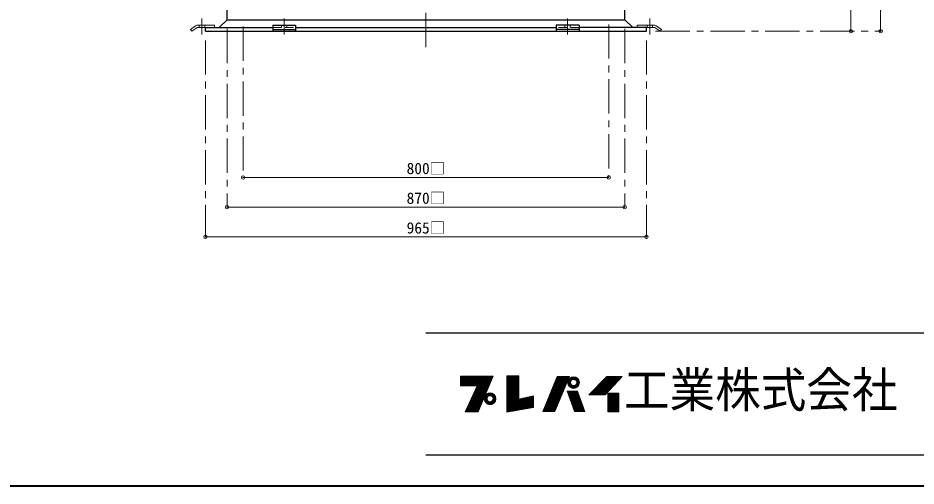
# Model space of a CAD drawing. Units: millimetres at full size, sheet at 1:15; details may follow other scales. Extents: x -3127 to 2948, y -2102 to 2112.
# Drawn here: x -982 to 983, y -2102 to -1078 of the extents above; entities that cross this region are included whole.
import ezdxf
from ezdxf.enums import TextEntityAlignment as Align

# ---------------------------------------------------------------- set-up
doc = ezdxf.new("R2010")
doc.units = ezdxf.units.MM
doc.header["$LTSCALE"] = 15
doc.header["$PDMODE"] = 32
doc.header["$PDSIZE"] = 7.5
doc.linetypes.add('CHAIN1', pattern=[8, 5, -1, 1, -1])
doc.linetypes.add('DASHED1', pattern=[1.8, 1.2, -0.6])
doc.layers.add('0-0_ﾚｲﾔ1', color=7, linetype='Continuous', lineweight=18)
doc.styles.add('ＭＳ ゴシック', font='')
doc.styles.get('ＭＳ ゴシック').set_extended_font_data('MS Gothic')

msp = doc.modelspace()

# ---------------------------------------------------------------- linework, layer by layer
at = {"layer": '0-0_ﾚｲﾔ1', "color": 4, "linetype": 'CHAIN1', "lineweight": 9}
for p, q in [((-89.08, -1142.5), (-89.08, 72.5)), ((-579.08, -1079.5), (-579.08, -1114.5)), ((-399.08, -1079.5), (-399.08, -1114.5)), ((220.92, -1079.5), (220.92, -1114.5)), ((400.92, -1079.5), (400.92, -1114.5)), ((-489.08, -1097.5), (-489.08, -1427.5)), ((310.92, -1092.5), (310.92, -1427.5)), ((-524.08, -1102.5), (-524.08, -1492.5)), ((345.92, -1102.5), (345.92, -1492.5)), ((413.42, -1107.5), (905.92, -1107.5)), ((-571.58, -1127.5), (-571.58, -1557.5)), ((393.42, -1127.5), (393.42, -1557.5))]:
    msp.add_line(p, q, dxfattribs=at)
at = {"layer": '0-0_ﾚｲﾔ1', "color": 4, "lineweight": 9}
for p, q in [((905.92, -142.5), (905.92, -1107.5)), ((840.92, -1107.5), (840.92, -227.5)), ((310.92, -1427.5), (-489.08, -1427.5)), ((345.92, -1492.5), (-524.08, -1492.5)), ((393.42, -1557.5), (-571.58, -1557.5))]:
    msp.add_line(p, q, dxfattribs=at)
at = {"layer": '0-0_ﾚｲﾔ1', "color": 5, "lineweight": 25}
for p, q in [((345.99, -1082.5), (336.8, -267.5)), ((-524.15, -1082.5), (-516, -360)), ((-571.58, -1107.5), (-571.58, -1099.5)), ((-571.58, -1099.5), (-424.08, -1099.5)), ((-524.08, -1082.5), (-541.52, -1099.5)), ((-524.08, -1082.5), (345.92, -1082.5)), ((-424.08, -1094.5), (-424.08, -1107.5)), ((-424.08, -1094.5), (-374.08, -1094.5)), ((-374.08, -1094.5), (-374.08, -1107.5)), ((-374.08, -1099.5), (195.92, -1099.5)), ((195.92, -1094.5), (195.92, -1107.5)), ((245.92, -1094.5), (195.92, -1094.5)), ((245.92, -1094.5), (245.92, -1107.5)), ((393.42, -1099.5), (245.92, -1099.5)), ((345.92, -1082.5), (363.36, -1099.5)), ((393.42, -1107.5), (393.42, -1099.5)), ((-571.58, -1107.5), (393.42, -1107.5)), ((-424.08, -1103.39), (-374.08, -1103.39)), ((245.92, -1103.39), (195.92, -1103.39))]:
    msp.add_line(p, q, dxfattribs=at)
at = {"layer": '0-0_ﾚｲﾔ1'}
for p, q in [((-592.87, -1095.39), (-604.37, -1103.39)), ((-590.65, -1099.94), (-601.52, -1107.5)), ((-590.01, -1094.5), (-551.58, -1094.5)), ((-589.23, -1099.5), (-571.58, -1099.5)), ((-551.58, -1099.5), (-551.58, -1094.5)), ((373.42, -1099.5), (373.42, -1094.5)), ((411.85, -1094.5), (373.42, -1094.5)), ((411.07, -1099.5), (393.42, -1099.5)), ((412.5, -1099.94), (423.36, -1107.5)), ((414.71, -1095.39), (426.21, -1103.39)), ((-604.37, -1103.39), (-601.52, -1107.5)), ((426.21, -1103.39), (423.36, -1107.5)), ((-13.44, -1862.79), (57.68, -1862.79)), ((-13.44, -1863.42), (57.42, -1863.42)), ((-13.44, -1864.37), (57.03, -1864.37)), ((-13.44, -1865.31), (56.64, -1865.31)), ((-13.44, -1866.26), (56.24, -1866.26)), ((25.62, -1940.28), (58.07, -1861.85)), ((87.99, -1861.53), (87.99, -1941.23)), ((114.14, -1861.53), (87.99, -1861.53)), ((87.99, -1862.79), (114.14, -1862.79)), ((87.99, -1863.42), (114.14, -1863.42)), ((87.99, -1864.37), (114.14, -1864.37)), ((87.99, -1865.31), (114.14, -1865.31)), ((87.99, -1866.26), (114.14, -1866.26)), ((197.93, -1863.11), (166.43, -1939.65)), ((193.2, -1939.65), (225.02, -1863.11)), ((196.63, -1866.26), (223.71, -1866.26)), ((197.02, -1865.31), (224.07, -1865.31)), ((197.41, -1864.37), (224.5, -1864.37)), ((197.93, -1863.11), (225.02, -1863.11)), ((226.77, -1865.63), (241.54, -1865.63)), ((228.98, -1864.37), (239.32, -1864.37)), ((303.45, -1902.8), (340.31, -1863.11)), ((303.77, -1866.26), (337.38, -1866.26)), ((304.71, -1865.31), (338.26, -1865.31)), ((305.66, -1864.37), (339.14, -1864.37)), ((-13.44, -1867.52), (55.72, -1867.52)), ((55.33, -1868.46), (-13.44, -1868.46)), ((-13.44, -1869.41), (54.94, -1869.41)), ((-13.44, -1870.35), (54.55, -1870.35)), ((-13.44, -1871.3), (54.16, -1871.3)), ((-13.44, -1872.24), (53.77, -1872.24)), ((-13.44, -1872.87), (53.51, -1872.87)), ((-13.44, -1874.13), (52.99, -1874.13)), ((-13.44, -1875.08), (52.6, -1875.08)), ((-13.44, -1876.02), (52.21, -1876.02)), ((-13.44, -1876.97), (51.81, -1876.97)), ((-13.44, -1877.91), (51.42, -1877.91)), ((-13.44, -1878.86), (51.03, -1878.86)), ((-13.44, -1879.8), (50.64, -1879.8)), ((-13.44, -1880.75), (50.25, -1880.75)), ((-13.44, -1881.69), (49.86, -1881.69)), ((23.1, -1882.95), (-13.44, -1882.95)), ((-3.36, -1940.28), (23.1, -1882.95)), ((48.04, -1886.1), (21.65, -1886.1)), ((48.43, -1885.16), (22.09, -1885.16)), ((48.95, -1883.9), (22.67, -1883.9)), ((49.34, -1882.95), (23.1, -1882.95)), ((87.99, -1867.52), (114.14, -1867.52)), ((87.99, -1868.46), (114.14, -1868.46)), ((87.99, -1869.41), (114.14, -1869.41)), ((87.99, -1870.35), (114.14, -1870.35)), ((87.99, -1871.3), (114.14, -1871.3)), ((87.99, -1872.24), (114.14, -1872.24)), ((87.99, -1872.87), (114.14, -1872.87)), ((87.99, -1874.13), (114.14, -1874.13)), ((87.99, -1875.08), (114.14, -1875.08)), ((87.99, -1876.02), (114.14, -1876.02)), ((87.99, -1876.97), (114.14, -1876.97)), ((87.99, -1877.91), (114.14, -1877.91)), ((87.99, -1878.86), (114.14, -1878.86)), ((87.99, -1879.8), (114.14, -1879.8)), ((87.99, -1880.75), (114.14, -1880.75)), ((87.99, -1881.69), (114.14, -1881.69)), ((87.99, -1882.95), (114.14, -1882.95)), ((87.99, -1883.9), (114.14, -1883.9)), ((87.99, -1885.16), (114.14, -1885.16)), ((87.99, -1886.1), (114.14, -1886.1)), ((188.47, -1886.1), (215.46, -1886.1)), ((188.86, -1885.16), (215.85, -1885.16)), ((189.37, -1883.9), (216.38, -1883.9)), ((189.76, -1882.95), (216.77, -1882.95)), ((190.28, -1881.69), (217.29, -1881.69)), ((190.67, -1880.75), (217.69, -1880.75)), ((191.06, -1879.8), (218.08, -1879.8)), ((191.45, -1878.86), (218.47, -1878.86)), ((191.84, -1877.91), (218.87, -1877.91)), ((192.26, -1876.97), (219.26, -1876.97)), ((192.61, -1876.02), (219.65, -1876.02)), ((193, -1875.08), (220.04, -1875.08)), ((193.39, -1874.13), (220.44, -1874.13)), ((193.91, -1872.87), (220.96, -1872.87)), ((194.17, -1872.24), (221.22, -1872.24)), ((194.56, -1871.3), (221.62, -1871.3)), ((194.95, -1870.35), (222.01, -1870.35)), ((195.34, -1869.41), (222.4, -1869.41)), ((195.73, -1868.46), (222.79, -1868.46)), ((196.11, -1867.52), (223.19, -1867.52)), ((221.4, -1876.02), (227.4, -1876.02)), ((221.47, -1874.76), (227.52, -1874.76)), ((221.5, -1877.6), (227.59, -1877.6)), ((221.72, -1873.19), (228.03, -1873.19)), ((221.8, -1879.17), (228.18, -1879.17)), ((222.31, -1871.3), (229.33, -1871.3)), ((222.31, -1880.75), (229.33, -1880.75)), ((222.9, -1870.04), (231.03, -1870.04)), ((223.07, -1882.32), (231.73, -1882.32)), ((223.89, -1868.46), (244.42, -1868.46)), ((224.13, -1883.9), (244.18, -1883.9)), ((224.95, -1867.2), (243.36, -1867.2)), ((225.26, -1885.16), (243.05, -1885.16)), ((245.24, -1882.32), (236.58, -1882.32)), ((245.41, -1870.04), (237.28, -1870.04)), ((246, -1871.3), (238.97, -1871.3)), ((246, -1880.75), (238.97, -1880.75)), ((246.51, -1879.17), (240.12, -1879.17)), ((246.58, -1873.19), (240.28, -1873.19)), ((246.81, -1877.6), (240.72, -1877.6)), ((246.84, -1874.76), (240.79, -1874.76)), ((240.9, -1876.02), (246.9, -1876.02)), ((283.92, -1886.1), (318.96, -1886.1)), ((284.87, -1885.16), (319.83, -1885.16)), ((286.13, -1883.9), (321, -1883.9)), ((287.07, -1882.95), (321.88, -1882.95)), ((288.33, -1881.69), (323.05, -1881.69)), ((289.28, -1880.75), (323.93, -1880.75)), ((290.22, -1879.8), (324.81, -1879.8)), ((291.17, -1878.86), (325.68, -1878.86)), ((292.11, -1877.91), (326.56, -1877.91)), ((293.06, -1876.97), (327.44, -1876.97)), ((294, -1876.02), (328.32, -1876.02)), ((294.95, -1875.08), (329.28, -1875.08)), ((295.89, -1874.13), (330.07, -1874.13)), ((297.15, -1872.87), (331.24, -1872.87)), ((297.78, -1872.24), (331.83, -1872.24)), ((298.73, -1871.3), (332.7, -1871.3)), ((299.67, -1870.35), (333.58, -1870.35)), ((300.62, -1869.41), (334.46, -1869.41)), ((301.56, -1868.46), (335.34, -1868.46)), ((302.51, -1867.52), (336.21, -1867.52)), ((40.09, -1905.32), (12.78, -1905.32)), ((40.61, -1904.06), (13.36, -1904.06)), ((41.26, -1902.48), (14.09, -1902.48)), ((14.67, -1901.22), (41.78, -1901.22)), ((42.43, -1899.65), (15.4, -1899.65)), ((43.08, -1898.07), (16.13, -1898.07)), ((43.61, -1896.81), (16.71, -1896.81)), ((17.43, -1895.24), (44.26, -1895.24)), ((44.78, -1893.98), (18.02, -1893.98)), ((45.3, -1892.72), (18.69, -1892.72)), ((19.32, -1891.14), (45.95, -1891.14)), ((46.47, -1889.88), (19.91, -1889.88)), ((47.12, -1888.31), (20.63, -1888.31)), ((47.51, -1887.36), (21.07, -1887.36)), ((40.37, -1905.32), (49.03, -1905.32)), ((41.19, -1904.06), (61.72, -1904.06)), ((42.56, -1902.48), (60.35, -1902.48)), ((44.07, -1901.22), (58.84, -1901.22)), ((47.06, -1899.65), (55.85, -1899.65)), ((62.54, -1905.32), (53.88, -1905.32)), ((87.99, -1887.36), (114.14, -1887.36)), ((87.99, -1888.31), (114.14, -1888.31)), ((87.99, -1889.88), (114.14, -1889.88)), ((87.99, -1891.14), (114.14, -1891.14)), ((87.99, -1892.72), (114.14, -1892.72)), ((87.99, -1893.98), (114.14, -1893.98)), ((87.99, -1895.24), (114.14, -1895.24)), ((87.99, -1896.81), (114.14, -1896.81)), ((87.99, -1898.07), (114.14, -1898.07)), ((87.99, -1899.65), (114.14, -1899.65)), ((87.99, -1901.22), (114.14, -1901.22)), ((87.99, -1902.48), (114.14, -1902.48)), ((87.99, -1904.06), (114.14, -1904.06)), ((87.99, -1905.32), (114.14, -1905.32)), ((180.56, -1905.32), (207.48, -1905.32)), ((181.08, -1904.06), (208, -1904.06)), ((181.73, -1902.48), (208.65, -1902.48)), ((182.24, -1901.22), (209.18, -1901.22)), ((182.89, -1899.65), (209.83, -1899.65)), ((183.54, -1898.07), (210.49, -1898.07)), ((184.07, -1896.81), (211.01, -1896.81)), ((184.7, -1895.24), (211.66, -1895.24)), ((185.23, -1893.98), (212.19, -1893.98)), ((185.74, -1892.72), (212.71, -1892.72)), ((186.39, -1891.14), (213.37, -1891.14)), ((186.91, -1889.88), (213.89, -1889.88)), ((187.56, -1888.31), (214.55, -1888.31)), ((187.95, -1887.36), (214.94, -1887.36)), ((220.4, -1895.24), (242.46, -1895.24)), ((220.95, -1896.81), (243.04, -1896.81)), ((221.39, -1898.07), (243.51, -1898.07)), ((221.94, -1899.65), (244.09, -1899.65)), ((222.48, -1901.22), (244.67, -1901.22)), ((222.92, -1902.48), (245.13, -1902.48)), ((223.47, -1904.06), (245.71, -1904.06)), ((223.91, -1905.32), (246.18, -1905.32)), ((227.75, -1887.05), (240.56, -1887.05)), ((230.74, -1888.31), (237.57, -1888.31)), ((258.72, -1939.34), (242.34, -1894.92)), ((267.23, -1902.8), (303.45, -1902.8)), ((268.8, -1901.22), (304.92, -1901.22)), ((270.38, -1899.65), (306.38, -1899.65)), ((271.95, -1898.07), (307.84, -1898.07)), ((273.21, -1896.81), (309.01, -1896.81)), ((274.79, -1895.24), (310.47, -1895.24)), ((276.05, -1893.98), (311.64, -1893.98)), ((277.31, -1892.72), (312.81, -1892.72)), ((278.88, -1891.14), (314.28, -1891.14)), ((280.14, -1889.88), (315.45, -1889.88)), ((281.72, -1888.31), (316.91, -1888.31)), ((282.66, -1887.36), (317.79, -1887.36)), ((309.12, -1901.22), (333.06, -1901.22)), ((309.12, -1902.48), (333.06, -1902.48)), ((309.12, -1904.06), (333.06, -1904.06)), ((309.12, -1905.32), (333.06, -1905.32)), ((31.75, -1925.48), (3.48, -1925.48)), ((32.4, -1923.9), (4.2, -1923.9)), ((33.05, -1922.33), (4.93, -1922.33)), ((33.7, -1920.75), (5.66, -1920.75)), ((34.22, -1919.49), (6.24, -1919.49)), ((34.88, -1917.92), (6.97, -1917.92)), ((35.53, -1916.34), (7.69, -1916.34)), ((36.31, -1914.45), (8.61, -1914.45)), ((36.83, -1913.19), (9.15, -1913.19)), ((37.48, -1911.62), (9.87, -1911.62)), ((10.46, -1910.36), (38, -1910.36)), ((38.65, -1908.78), (11.18, -1908.78)), ((39.44, -1906.89), (12.05, -1906.89)), ((38.7, -1911.62), (44.7, -1911.62)), ((38.77, -1910.36), (44.82, -1910.36)), ((38.8, -1913.19), (44.89, -1913.19)), ((39.02, -1908.78), (45.33, -1908.78)), ((39.02, -1914.45), (45.33, -1914.45)), ((39.61, -1906.89), (46.63, -1906.89)), ((39.61, -1916.34), (46.63, -1916.34)), ((40.37, -1917.92), (49.03, -1917.92)), ((41.43, -1919.49), (61.48, -1919.49)), ((42.56, -1920.75), (60.35, -1920.75)), ((44.54, -1922.33), (58.37, -1922.33)), ((48.04, -1923.9), (54.87, -1923.9)), ((62.54, -1917.92), (53.88, -1917.92)), ((63.3, -1906.89), (56.27, -1906.89)), ((63.3, -1916.34), (56.27, -1916.34)), ((63.88, -1908.78), (57.58, -1908.78)), ((63.88, -1914.45), (57.58, -1914.45)), ((64.11, -1913.19), (58.02, -1913.19)), ((64.14, -1910.36), (58.09, -1910.36)), ((58.2, -1911.62), (64.2, -1911.62)), ((87.99, -1906.89), (114.14, -1906.89)), ((87.99, -1908.78), (114.14, -1908.78)), ((87.99, -1910.36), (114.14, -1910.36)), ((87.99, -1911.62), (114.14, -1911.62)), ((87.99, -1913.19), (146.58, -1913.19)), ((87.99, -1914.45), (146.58, -1914.45)), ((87.99, -1916.34), (146.58, -1916.34)), ((87.99, -1917.92), (146.58, -1917.92)), ((87.99, -1919.49), (146.58, -1919.49)), ((87.99, -1920.75), (146.58, -1920.75)), ((87.99, -1922.33), (146.58, -1922.33)), ((87.99, -1923.9), (146.58, -1923.9)), ((87.99, -1925.48), (146.58, -1925.48)), ((146.58, -1911.62), (116.96, -1911.62)), ((146.58, -1910.36), (122.6, -1910.36)), ((146.58, -1908.78), (129.66, -1908.78)), ((146.58, -1906.89), (138.12, -1906.89)), ((172.26, -1925.48), (199.1, -1925.48)), ((172.91, -1923.9), (199.75, -1923.9)), ((173.56, -1922.33), (200.41, -1922.33)), ((174.21, -1920.75), (201.06, -1920.75)), ((174.73, -1919.49), (201.58, -1919.49)), ((175.37, -1917.92), (202.24, -1917.92)), ((176.02, -1916.34), (202.89, -1916.34)), ((176.8, -1914.45), (203.68, -1914.45)), ((177.32, -1913.19), (204.2, -1913.19)), ((177.97, -1911.62), (204.86, -1911.62)), ((178.48, -1910.36), (205.38, -1910.36)), ((179.13, -1908.78), (206.03, -1908.78)), ((179.91, -1906.89), (206.82, -1906.89)), ((224.45, -1906.89), (246.76, -1906.89)), ((225.11, -1908.78), (247.46, -1908.78)), ((225.66, -1910.36), (248.04, -1910.36)), ((226.1, -1911.62), (248.5, -1911.62)), ((226.64, -1913.19), (249.08, -1913.19)), ((227.08, -1914.45), (249.55, -1914.45)), ((227.74, -1916.34), (250.24, -1916.34)), ((228.29, -1917.92), (250.82, -1917.92)), ((228.8, -1919.49), (251.41, -1919.49)), ((229.27, -1920.75), (251.87, -1920.75)), ((229.82, -1922.33), (252.45, -1922.33)), ((230.37, -1923.9), (253.03, -1923.9)), ((230.91, -1925.48), (253.61, -1925.48)), ((309.12, -1906.89), (333.06, -1906.89)), ((309.12, -1908.78), (333.06, -1908.78)), ((309.12, -1910.36), (333.06, -1910.36)), ((309.12, -1911.62), (333.06, -1911.62)), ((309.12, -1913.19), (333.06, -1913.19)), ((309.12, -1914.45), (333.06, -1914.45)), ((309.12, -1916.34), (333.06, -1916.34)), ((309.12, -1917.92), (333.06, -1917.92)), ((309.12, -1919.49), (333.06, -1919.49)), ((309.12, -1920.75), (333.06, -1920.75)), ((309.12, -1922.33), (333.06, -1922.33)), ((309.12, -1923.9), (333.06, -1923.9)), ((309.12, -1925.48), (333.06, -1925.48)), ((-3.36, -1940.28), (25.62, -1940.28)), ((26.28, -1938.71), (-2.63, -1938.71)), ((27.06, -1936.82), (-1.76, -1936.82)), ((27.71, -1935.24), (-1.03, -1935.24)), ((28.36, -1933.67), (-0.3, -1933.67)), ((29.14, -1931.78), (0.57, -1931.78)), ((29.79, -1930.2), (1.3, -1930.2)), ((30.58, -1928.31), (2.17, -1928.31)), ((31.1, -1927.05), (2.75, -1927.05)), ((87.99, -1927.05), (146.58, -1927.05)), ((87.99, -1928.31), (146.58, -1928.31)), ((87.99, -1930.2), (146.58, -1930.2)), ((87.99, -1931.78), (139.69, -1931.78)), ((87.99, -1933.67), (129.35, -1933.67)), ((87.99, -1935.24), (120.74, -1935.24)), ((87.99, -1936.82), (112.12, -1936.82)), ((87.99, -1938.71), (101.78, -1938.71)), ((193.2, -1939.65), (166.43, -1939.65)), ((166.82, -1938.71), (193.6, -1938.71)), ((167.6, -1936.82), (194.38, -1936.82)), ((168.24, -1935.24), (195.04, -1935.24)), ((168.89, -1933.67), (195.69, -1933.67)), ((169.67, -1931.78), (196.48, -1931.78)), ((170.32, -1930.2), (197.13, -1930.2)), ((171.1, -1928.31), (197.92, -1928.31)), ((171.61, -1927.05), (198.44, -1927.05)), ((231.46, -1927.05), (254.19, -1927.05)), ((231.9, -1928.31), (254.66, -1928.31)), ((232.55, -1930.2), (255.36, -1930.2)), ((233.21, -1931.78), (255.94, -1931.78)), ((233.76, -1933.67), (256.63, -1933.67)), ((234.31, -1935.24), (257.21, -1935.24)), ((234.85, -1936.82), (257.79, -1936.82)), ((235.51, -1938.71), (258.49, -1938.71)), ((235.73, -1939.34), (258.72, -1939.34)), ((309.12, -1927.05), (333.06, -1927.05)), ((309.12, -1928.31), (333.06, -1928.31)), ((309.12, -1930.2), (333.06, -1930.2)), ((309.12, -1931.78), (333.06, -1931.78)), ((309.12, -1933.67), (333.06, -1933.67)), ((309.12, -1935.24), (333.06, -1935.24)), ((309.12, -1936.82), (333.06, -1936.82)), ((309.12, -1938.71), (333.06, -1938.71))]:
    msp.add_line(p, q, dxfattribs=at)
at = {"layer": '0-0_ﾚｲﾔ1', "color": 4, "linetype": 'DASHED1', "lineweight": 9}
for p, q in [((-585.08, -1094.5), (-585.08, -1099.5)), ((-573.08, -1094.5), (-573.08, -1099.5)), ((394.92, -1094.5), (394.92, -1099.5)), ((406.92, -1094.5), (406.92, -1099.5))]:
    msp.add_line(p, q, dxfattribs=at)
at = {"layer": '0-0_ﾚｲﾔ1', "linetype": 'DASHED1'}
for p, q in [((-424.08, -1099.5), (-374.08, -1099.5)), ((-405.08, -1094.5), (-405.08, -1099.5)), ((-393.08, -1094.5), (-393.08, -1099.5)), ((245.92, -1099.5), (195.92, -1099.5)), ((214.92, -1094.5), (214.92, -1099.5)), ((226.92, -1094.5), (226.92, -1099.5))]:
    msp.add_line(p, q, dxfattribs=at)
at = {"layer": '0-0_ﾚｲﾔ1', "color": 6, "lineweight": 25}
for p, q in [((-89.08, -1767.14), (2880.92, -1767.14)), ((2880.92, -2035), (-89.08, -2035))]:
    msp.add_line(p, q, dxfattribs=at)
at = {"layer": '0-0_ﾚｲﾔ1', "color": 1, "lineweight": 40}
msp.add_line((2948.42, -2102.5), (-3126.58, -2102.5), dxfattribs=at)
at = {"layer": '0-0_ﾚｲﾔ1'}
for points in [[(-13.44, -1882.95), (-13.44, -1861.85), (58.07, -1861.85)], [(87.99, -1941.23), (146.58, -1930.52), (146.58, -1905), (114.14, -1912.25), (114.14, -1861.53)], [(267.23, -1902.8), (306.92, -1863.11), (340.31, -1863.11)], [(235.73, -1939.34), (220.29, -1894.92), (242.34, -1894.92)]]:
    msp.add_lwpolyline(points, dxfattribs=at)
msp.add_lwpolyline([(309.12, -1899.65), (309.12, -1940.28), (333.06, -1940.28), (333.06, -1899.65)], close=True, dxfattribs=at)
for centre, radius in [((234.15, -1876.02), 12.75), ((234.15, -1876.02), 6.75), ((51.45, -1911.62), 12.75), ((51.45, -1911.62), 6.75)]:
    msp.add_circle(centre, radius, dxfattribs=at)
for centre, radius, start, end in [((-590.01, -1099.5), 5, 90, 124.8085), ((-589.23, -1102), 2.5, 90, 124.8085), ((411.07, -1102), 2.5, 55.1915, 90), ((411.85, -1099.5), 5, 55.1915, 90)]:
    msp.add_arc(centre, radius, start, end, dxfattribs=at)
at = {"layer": '0-0_ﾚｲﾔ1', "color": 1}
for p in [(840.92, -1107.5), (905.92, -1107.5), (-489.08, -1427.5), (310.92, -1427.5), (-524.08, -1492.5), (345.92, -1492.5), (-571.58, -1557.5), (393.42, -1557.5)]:
    msp.add_point(p, dxfattribs=at)

# ---------------------------------------------------------------- texts
at = {"layer": '0-0_ﾚｲﾔ1', "style": 'ＭＳ ゴシック'}
for s, p in [('800□', (-131.27, -1427.5)), ('870□', (-131.27, -1492.5)), ('965□', (-131.27, -1557.5))]:
    msp.add_text(s, height=24.74, dxfattribs=at).set_placement(p, align=Align.BOTTOM_LEFT)
at = {"layer": '0-0_ﾚｲﾔ1', "style": 'ＭＳ ゴシック', "width": 0.95}
msp.add_text('工業株式会社', height=76.98, dxfattribs=at).set_placement((344.31, -1953.57), align=Align.BOTTOM_LEFT)

doc.saveas('drawing.dxf')
